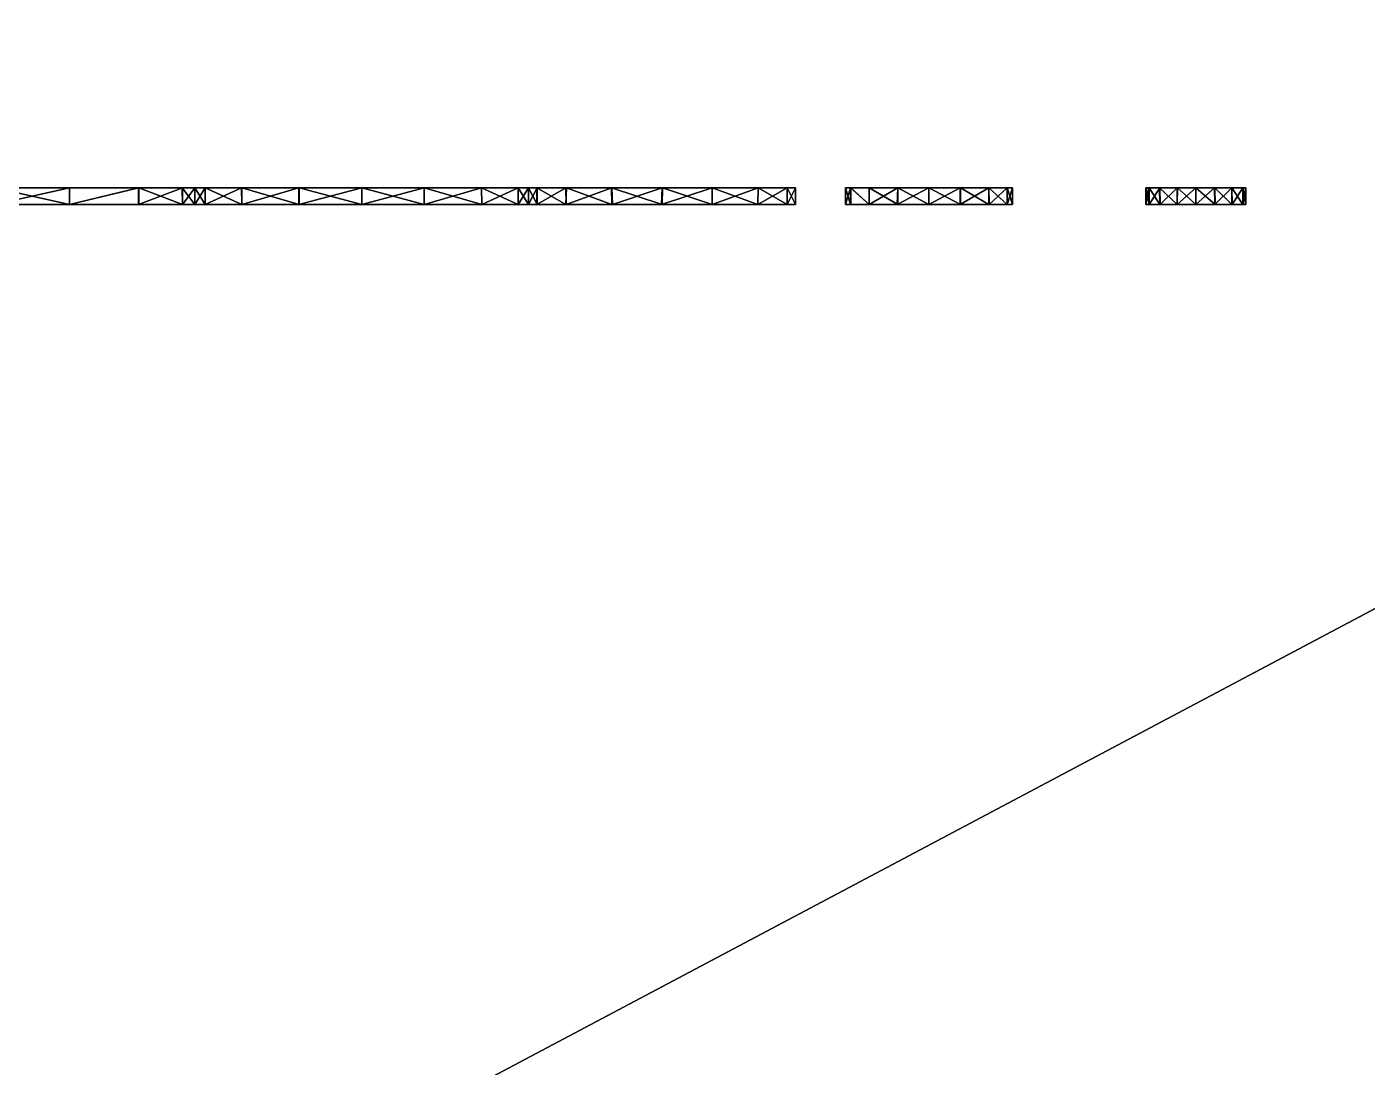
# Model space of a CAD drawing. Extents: x -648 to 272, y -784 to 528.
# Drawn here: x -0.1 to 80.3, y 403.3 to 465.7 of the extents above; entities that cross this region are included whole.
import ezdxf

# ---------------------------------------------------------------- set-up
doc = ezdxf.new("R2010")
doc.units = 0

msp = doc.modelspace()

# ---------------------------------------------------------------- meshes
at = {"layer": 'OBJECT001', "color": 50}
mesh = msp.add_polyface(dxfattribs=at)
corners = [(-256, -768, 376), (-256, 512, 376), (-256, 512, 384), (-256, -768, 384), (256, 512, 376), (256, -768, 376), (256, -768, 384), (256, 512, 384)]
mesh.append_faces([[corners[k] for k in face] for face in [(1, 3, 0), (5, 7, 4), (2, 6, 3), (0, 4, 1), (5, 3, 6), (1, 7, 2)]], dxfattribs={"vtx0": -1})
mesh.append_faces([[corners[k] for k in face] for face in [(1, 2, 3), (5, 6, 7), (2, 7, 6), (0, 5, 4), (5, 0, 3), (1, 4, 7)]], dxfattribs={"vtx2": -1})
at = {"layer": 'OBJECT030', "color": 50}
mesh = msp.add_polyface(dxfattribs=at)
corners = [(-264, 248), (-264, 248, -8), (-264, 528, -8), (-264, 528), (264, 528), (264, 528, -8), (264, 248, -8), (264, 248)]
mesh.append_faces([[corners[k] for k in face] for face in [(1, 3, 0), (5, 7, 4), (6, 0, 7), (2, 4, 3), (1, 5, 2), (3, 7, 0)]], dxfattribs={"vtx0": -1})
mesh.append_faces([[corners[k] for k in face] for face in [(1, 2, 3), (5, 6, 7), (6, 1, 0), (2, 5, 4), (1, 6, 5), (3, 4, 7)]], dxfattribs={"vtx2": -1})
at = {"layer": 'OBJECT048', "color": 50}
mesh = msp.add_polyface(dxfattribs=at)
corners = [(-272, 528, 384), (-272, -784, 384), (272, -784, 384), (272, 528, 384), (-272, -784, 392), (-272, 528, 392), (272, 528, 392), (272, -784, 392)]
mesh.append_faces([[corners[k] for k in face] for face in [(1, 3, 0), (5, 7, 4), (0, 4, 1), (2, 6, 3), (1, 7, 2), (3, 5, 0)]], dxfattribs={"vtx0": -1})
mesh.append_faces([[corners[k] for k in face] for face in [(1, 2, 3), (5, 6, 7), (0, 5, 4), (2, 7, 6), (1, 4, 7), (3, 6, 5)]], dxfattribs={"vtx2": -1})
at = {"layer": 'OBJECT135', "color": 50}
mesh = msp.add_polyface(dxfattribs=at)
corners = [(70, 455, 35), (71.136719, 455, 34.808594), (72.173386, 455, 34.147125), (72.808815, 455, 33.147163), (73, 455, 32), (72.810074, 455, 30.870037), (72.14521, 455, 29.826073), (71.144295, 455, 29.188698), (70, 455, 29), (68.880997, 455, 29.186798), (67.832703, 455, 29.855022), (67.18824, 455, 30.867485), (67, 455, 32), (67.188072, 455, 33.126904), (67.848167, 455, 34.163448), (68.868523, 455, 34.808807), (68.886719, 456, 29.185547), (70, 456, 29), (71.136719, 456, 29.1875), (72.148438, 456, 29.832031), (72.811523, 456, 30.875), (73, 456, 32), (72.8125, 456, 33.117188), (72.160156, 456, 34.144531), (71.117188, 456, 34.811523), (70, 456, 35), (68.884529, 456, 34.811535), (67.846832, 456, 34.155205), (67.186653, 456, 33.118526), (67, 456, 32), (67.192268, 456, 30.857222), (67.825745, 456, 29.862019)]
mesh.append_faces([[corners[k] for k in face] for face in [(1, 15, 0), (17, 31, 16), (0, 24, 1), (1, 23, 2), (22, 2, 23), (21, 3, 22), (20, 4, 21), (19, 5, 20), (18, 6, 19), (17, 7, 18), (16, 8, 17), (31, 9, 16), (10, 30, 11), (11, 29, 12), (13, 27, 14), (12, 28, 13), (14, 26, 15), (15, 25, 0)]], dxfattribs={"vtx0": -1})
mesh.append_faces([[corners[k] for k in face] for face in [(1, 3, 4), (1, 4, 5), (1, 5, 6), (1, 6, 7), (1, 7, 8), (1, 8, 9), (1, 9, 10), (1, 10, 11), (1, 11, 12), (1, 12, 13), (1, 13, 14), (1, 14, 15), (17, 19, 20), (17, 20, 21), (17, 21, 22), (17, 22, 23), (17, 23, 24), (17, 24, 25), (17, 25, 26), (17, 26, 27), (17, 27, 28), (17, 28, 29), (17, 29, 30), (17, 30, 31)]], dxfattribs={"vtx0": -1, "vtx2": -1})
mesh.append_faces([[corners[k] for k in face] for face in [(1, 2, 3), (17, 18, 19), (0, 25, 24), (1, 24, 23), (22, 3, 2), (21, 4, 3), (20, 5, 4), (19, 6, 5), (18, 7, 6), (17, 8, 7), (16, 9, 8), (31, 10, 9), (10, 31, 30), (11, 30, 29), (13, 28, 27), (12, 29, 28), (14, 27, 26), (15, 26, 25)]], dxfattribs={"vtx2": -1})
at = {"layer": 'OBJECT136', "color": 50}
mesh = msp.add_polyface(dxfattribs=at)
corners = [(49, 456, 32.014057), (49.306366, 456, 33.861267), (49.310081, 455, 33.869823), (49, 455, 32), (50.412376, 456, 35.600277), (52.126465, 456, 36.687469), (52.10144, 455, 36.683319), (50.421982, 455, 35.618107), (54, 455, 37), (54, 456, 37), (55.875, 455, 36.691399), (57.606548, 455, 35.591133), (58.68531, 455, 33.895626), (59, 455, 32.011669), (58.684193, 455, 30.124626), (57.581703, 455, 28.39183), (55.886276, 455, 27.313023), (54, 455, 27), (52.124619, 455, 27.312485), (50.414455, 455, 28.400976), (49.306667, 455, 30.141396), (49.31105, 456, 30.128624), (50.406078, 456, 28.408249), (52.128605, 456, 27.31189), (54, 456, 27), (55.880447, 456, 27.31274), (57.582508, 456, 28.395769), (58.691406, 456, 30.138672), (59, 456, 32), (58.691406, 456, 33.863281), (57.585938, 456, 35.601563), (55.867188, 456, 36.69043)]
mesh.append_faces([[corners[k] for k in face] for face in [(1, 3, 0), (5, 7, 4), (6, 9, 8), (2, 20, 3), (0, 4, 1), (8, 31, 10), (10, 30, 11), (11, 29, 12), (12, 28, 13), (13, 27, 14), (14, 26, 15), (15, 25, 16), (24, 16, 25), (23, 17, 24), (22, 18, 23), (21, 19, 22), (0, 20, 21), (1, 7, 2)]], dxfattribs={"vtx0": -1})
mesh.append_faces([[corners[k] for k in face] for face in [(2, 6, 8), (2, 8, 10), (2, 10, 11), (2, 11, 12), (2, 12, 13), (2, 13, 14), (2, 14, 15), (2, 15, 16), (2, 16, 17), (2, 17, 18), (2, 18, 19), (2, 19, 20), (0, 22, 23), (0, 23, 24), (0, 24, 25), (0, 25, 26), (0, 26, 27), (0, 27, 28), (0, 28, 29), (0, 29, 30), (0, 30, 31), (0, 31, 9), (0, 9, 5), (0, 5, 4)]], dxfattribs={"vtx0": -1, "vtx2": -1})
mesh.append_faces([[corners[k] for k in face] for face in [(1, 2, 3), (5, 6, 7), (6, 5, 9), (2, 7, 6), (0, 21, 22), (8, 9, 31), (10, 31, 30), (11, 30, 29), (12, 29, 28), (13, 28, 27), (14, 27, 26), (15, 26, 25), (24, 17, 16), (23, 18, 17), (22, 19, 18), (21, 20, 19), (0, 3, 20), (1, 4, 7)]], dxfattribs={"vtx2": -1})
at = {"layer": 'OBJECT137', "color": 50}
mesh = msp.add_polyface(dxfattribs=at)
corners = [(41, 456, 39.501091), (41, 455, 39.493862), (38, 455, 40), (38.037651, 456, 40), (43.754223, 456, 37.74231), (43.752121, 455, 37.74276), (45.497414, 456, 35), (45.495056, 455, 35), (46, 456, 32), (46, 455, 31.981581), (45.497387, 456, 29), (45.504246, 455, 29.016809), (43.761669, 456, 26.263283), (43.748356, 455, 26.256756), (41, 456, 24.50145), (41, 455, 24.506165), (38, 456, 24), (37.965702, 455, 24), (35, 456, 24.498957), (35.031261, 455, 24.487133), (32.243919, 456, 26.251116), (32.245998, 455, 26.255529), (30.507072, 456, 28.985741), (30.503983, 455, 29), (30, 456, 32), (30, 455, 32), (32.26524, 456, 37.766098), (32.23608, 455, 37.741558), (30.507126, 455, 35.026745), (30.503487, 456, 35), (34.966545, 456, 39.49033), (35, 455, 39.50248)]
mesh.append_faces([[corners[k] for k in face] for face in [(1, 3, 0), (0, 5, 1), (7, 4, 6), (6, 9, 7), (11, 8, 10), (10, 13, 11), (15, 12, 14), (14, 17, 15), (19, 16, 18), (18, 21, 19), (20, 23, 21), (22, 25, 23), (27, 29, 26), (24, 28, 25), (26, 31, 27), (2, 30, 3), (1, 31, 2), (16, 20, 18)]], dxfattribs={"vtx0": -1})
mesh.append_faces([[corners[k] for k in face] for face in [(1, 7, 9), (1, 9, 11), (1, 11, 13), (1, 13, 15), (1, 15, 17), (1, 17, 19), (1, 19, 21), (1, 21, 23), (1, 23, 25), (1, 25, 28), (1, 28, 27), (1, 27, 31), (16, 12, 10), (16, 10, 8), (16, 8, 6), (16, 6, 4), (16, 4, 0), (16, 0, 3), (16, 3, 30), (16, 30, 26), (16, 26, 29), (16, 29, 24), (16, 24, 22), (16, 22, 20)]], dxfattribs={"vtx0": -1, "vtx2": -1})
mesh.append_faces([[corners[k] for k in face] for face in [(1, 2, 3), (0, 4, 5), (7, 5, 4), (6, 8, 9), (11, 9, 8), (10, 12, 13), (15, 13, 12), (14, 16, 17), (19, 17, 16), (18, 20, 21), (20, 22, 23), (22, 24, 25), (27, 28, 29), (24, 29, 28), (26, 30, 31), (2, 31, 30), (1, 5, 7), (16, 14, 12)]], dxfattribs={"vtx2": -1})
at = {"layer": 'OBJECT138', "color": 50}
mesh = msp.add_polyface(dxfattribs=at)
corners = [(20, 455, 42), (23.742188, 455, 41.37793), (27.199621, 455, 39.176807), (29.376328, 455, 35.757942), (30, 455, 32.018295), (29.372051, 455, 28.244301), (27.192024, 455, 24.817379), (23.742697, 455, 22.622835), (20, 455, 22), (16.246754, 455, 22.627954), (12.819065, 455, 24.808002), (10.623296, 455, 28.260124), (10, 455, 32), (10.623907, 455, 35.753139), (12.80986, 455, 39.190468), (16.23634, 455, 41.370068), (20, 456, 22), (23.753906, 456, 22.625), (27.179688, 456, 24.804688), (29.375977, 456, 28.257813), (30, 456, 32), (29.375, 456, 35.738281), (27.175781, 456, 39.195313), (23.753906, 456, 41.375977), (20, 456, 42), (16.234087, 456, 41.371693), (12.803926, 456, 39.189747), (10.625782, 456, 35.764698), (10, 456, 32), (10.621591, 456, 28.25326), (12.808563, 456, 24.814966), (16.244141, 456, 22.629883)]
mesh.append_faces([[corners[k] for k in face] for face in [(1, 15, 0), (17, 31, 16), (0, 23, 1), (1, 22, 2), (21, 2, 22), (20, 3, 21), (19, 4, 20), (18, 5, 19), (17, 6, 18), (16, 7, 17), (31, 8, 16), (30, 9, 31), (10, 29, 11), (11, 28, 12), (13, 26, 14), (12, 27, 13), (14, 25, 15), (15, 24, 0)]], dxfattribs={"vtx0": -1})
mesh.append_faces([[corners[k] for k in face] for face in [(1, 3, 4), (1, 4, 5), (1, 5, 6), (1, 6, 7), (1, 7, 8), (1, 8, 9), (1, 9, 10), (1, 10, 11), (1, 11, 12), (1, 12, 13), (1, 13, 14), (1, 14, 15), (17, 19, 20), (17, 20, 21), (17, 21, 22), (17, 22, 23), (17, 23, 24), (17, 24, 25), (17, 25, 26), (17, 26, 27), (17, 27, 28), (17, 28, 29), (17, 29, 30), (17, 30, 31)]], dxfattribs={"vtx0": -1, "vtx2": -1})
mesh.append_faces([[corners[k] for k in face] for face in [(1, 2, 3), (17, 18, 19), (0, 24, 23), (1, 23, 22), (21, 3, 2), (20, 4, 3), (19, 5, 4), (18, 6, 5), (17, 7, 6), (16, 8, 7), (31, 9, 8), (30, 10, 9), (10, 30, 29), (11, 29, 28), (13, 27, 26), (12, 28, 27), (14, 26, 25), (15, 25, 24)]], dxfattribs={"vtx2": -1})
at = {"layer": 'OBJECT139', "color": 50}
mesh = msp.add_polyface(dxfattribs=at)
corners = [(2.490159, 456, 20.750227), (-2, 456, 20), (-2, 455, 20), (2.490176, 455, 20.749191), (-6.503525, 456, 20.753956), (-6.496226, 455, 20.751556), (-10.62064, 456, 23.372997), (-10.626095, 455, 23.378716), (-13.250495, 456, 27.50416), (-13.248067, 455, 27.49749), (-14, 456, 32), (-14, 455, 32), (-13.2474, 455, 36.515629), (-13.253502, 456, 36.483093), (-10.613399, 456, 40.634678), (-10.63741, 455, 40.619862), (-6.50391, 456, 43.24873), (-6.494513, 455, 43.255165), (-1.973317, 456, 44), (-2, 455, 44), (2.494535, 455, 43.251579), (6.619254, 455, 40.628658), (9.250001, 455, 36.496101), (10, 455, 31.987766), (9.256308, 455, 27.512339), (6.6332, 455, 23.386415), (6.641335, 456, 23.392639), (9.249107, 456, 27.494442), (10, 456, 32), (9.249791, 456, 36.497654), (6.622835, 456, 40.624256), (2.481285, 456, 43.257881)]
mesh.append_faces([[corners[k] for k in face] for face in [(1, 3, 0), (5, 1, 4), (4, 7, 5), (6, 9, 7), (8, 11, 9), (13, 15, 12), (10, 12, 11), (14, 17, 15), (16, 19, 17), (2, 25, 3), (13, 16, 14), (19, 31, 20), (30, 20, 31), (21, 29, 22), (22, 28, 23), (23, 27, 24), (24, 26, 25), (3, 26, 0)]], dxfattribs={"vtx0": -1})
mesh.append_faces([[corners[k] for k in face] for face in [(2, 7, 9), (2, 9, 11), (2, 11, 12), (2, 12, 15), (2, 15, 17), (2, 17, 19), (2, 19, 20), (2, 20, 21), (2, 21, 22), (2, 22, 23), (2, 23, 24), (2, 24, 25), (13, 8, 6), (13, 6, 4), (13, 4, 1), (13, 1, 0), (13, 0, 26), (13, 26, 27), (13, 27, 28), (13, 28, 29), (13, 29, 30), (13, 30, 31), (13, 31, 18), (13, 18, 16)]], dxfattribs={"vtx0": -1, "vtx2": -1})
mesh.append_faces([[corners[k] for k in face] for face in [(1, 2, 3), (5, 2, 1), (4, 6, 7), (6, 8, 9), (8, 10, 11), (13, 14, 15), (10, 13, 12), (14, 16, 17), (16, 18, 19), (2, 5, 7), (13, 10, 8), (19, 18, 31), (30, 21, 20), (21, 30, 29), (22, 29, 28), (23, 28, 27), (24, 27, 26), (3, 25, 26)]], dxfattribs={"vtx2": -1})

doc.saveas('drawing.dxf')
